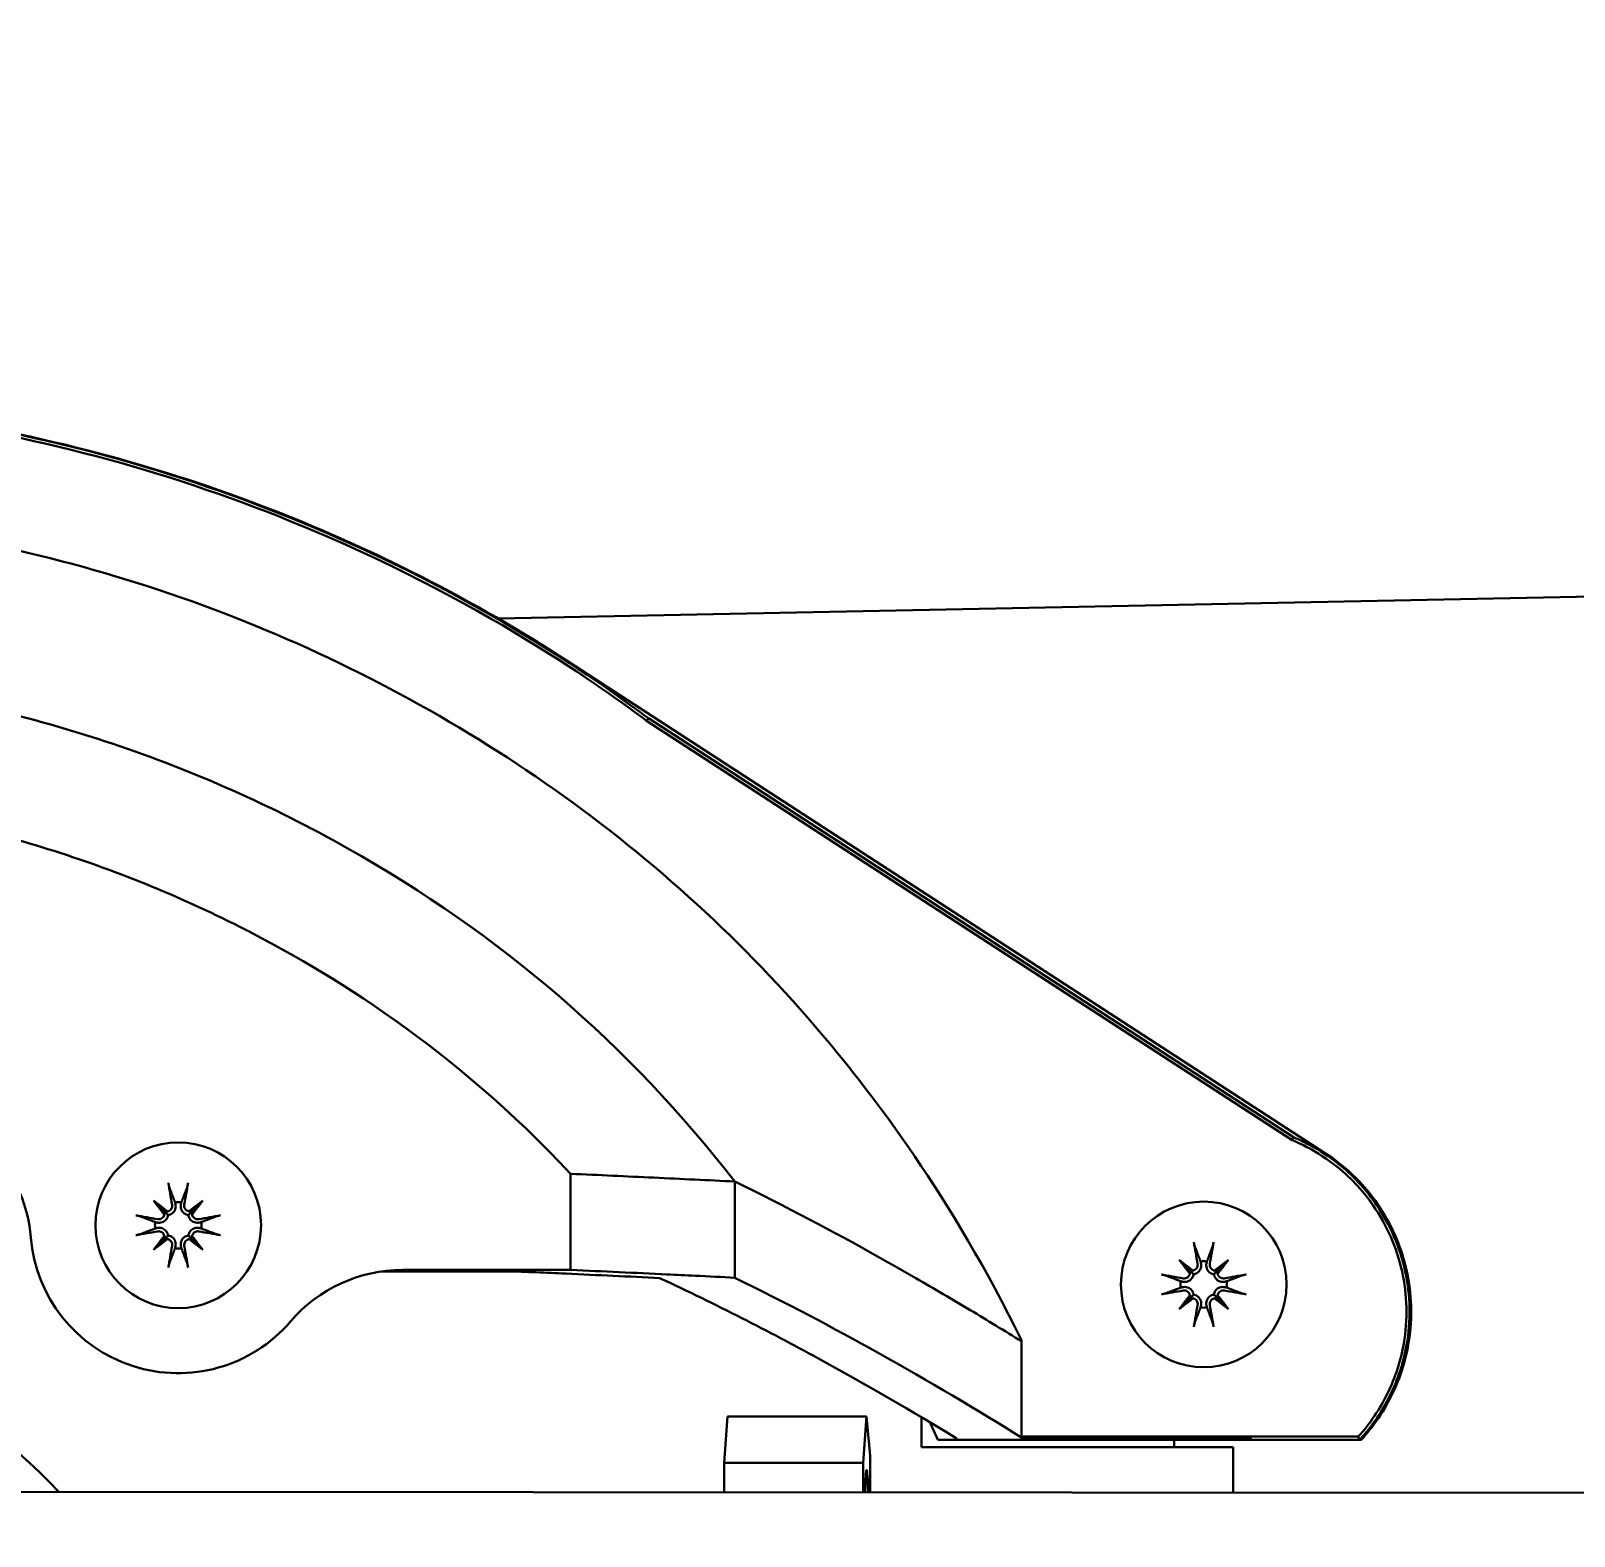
# Model space of a CAD drawing. Header units: millimetres. Extents: x 14 to 2348, y 26 to 1654.
# Drawn here: x 663.3 to 715.5, y 1421.4 to 1472.3 of the extents above; entities that cross this region are included whole.
import ezdxf

# ---------------------------------------------------------------- set-up
doc = ezdxf.new("R2010")
doc.units = ezdxf.units.MM
doc.header["$LTSCALE"] = 4
doc.layers.add('可見邊線(ISO)', color=7, linetype='Continuous', lineweight=30)
doc.layers.add('標註(ISO)', color=7, linetype='Continuous', lineweight=9)
doc.styles.add('temp', font='')
doc.styles.get('temp').set_extended_font_data('PMingLiU')
doc.dimstyles.new('工研院N500', dxfattribs={"dimscale": 4, "dimtxt": 3, "dimasz": 2.5, "dimexe": 1, "dimexo": 1, "dimgap": 0.762, "dimtad": 1, "dimdec": 3, "dimrnd": 1e-08, "dimdsep": 46, "dimtxsty": 'temp', "dimcen": 0.09, "dimdle": 10, "dimclrd": 1, "dimclre": 1, "dimclrt": 7, "dimazin": 2, "dimtfac": 0.666667, "dimtdec": 3, "dimtmove": 0, "dimatfit": 3, "dimfxl": 1, "dimtolj": 1, "dimlwd": 15, "dimlwe": 15, "dimarcsym": 0})

# ---------------------------------------------------------------- blocks, each defined once
blk = doc.blocks.new('*D36')
at = {"layer": 'Defpoints', "color": 0, "linetype": 'Continuous', "transparency": 16777216}
for p in [(1077.991, 1572.207), (404.789, 1405.816), (1077.991, 1382.007)]:
    blk.add_point(p, dxfattribs=at)
at = {"layer": '標註(ISO)', "color": 1, "linetype": 'Continuous', "lineweight": 15, "transparency": 16777216}
for p, q in [((404.789, 1409.816), (404.789, 1576.207)), ((1077.991, 1386.007), (1077.991, 1576.207)), ((414.789, 1572.207), (1067.991, 1572.207))]:
    blk.add_line(p, q, dxfattribs=at)
at = {"layer": '標註(ISO)', "color": 1, "linetype": 'Continuous', "transparency": 16777216}
for points in [[(414.789, 1573.874), (414.789, 1570.54), (404.789, 1572.207)], [(1067.991, 1573.874), (1067.991, 1570.54), (1077.991, 1572.207)]]:
    blk.add_solid(points, dxfattribs=at)
at = {"layer": '標註(ISO)', "color": 7, "linetype": 'Continuous', "lineweight": 18, "transparency": 16777216, "insert": (724, 1591.04), "char_height": 12, "attachment_point": 1, "style": 'temp'}
blk.add_mtext('\\A1;\\f新細明體|b0|i0;\\H12.0000;(680)', dxfattribs=at)

msp = doc.modelspace()

# ---------------------------------------------------------------- linework, layer by layer
at = {"layer": '可見邊線(ISO)'}
for p, q in [((679.12401, 1452.47353), (850.99168, 1455.91157)), ((707.11028, 1434.38586), (681.49746, 1451.01706)), ((684.15015, 1449.01006), (684.20987, 1449.09617)), ((705.97699, 1434.83712), (684.15015, 1449.01006)), ((684.20987, 1449.09617), (706.0259, 1434.93026)), ((706.0259, 1434.93026), (705.97699, 1434.83712)), ((681.58198, 1430.44692), (681.58198, 1433.69692)), ((687.13281, 1430.18506), (687.13281, 1433.43506)), ((667.47628, 1432.79138), (667.87397, 1432.39368)), ((669.14611, 1432.79138), (668.74841, 1432.39368)), ((667.47628, 1431.12155), (667.87397, 1431.51925)), ((669.14611, 1431.12155), (668.74841, 1431.51925)), ((702.15606, 1430.79138), (702.55376, 1430.39368)), ((703.82589, 1430.79138), (703.4282, 1430.39368)), ((675.18057, 1430.39455), (679.76165, 1430.39455)), ((675.90236, 1430.44692), (681.58198, 1430.44692)), ((702.15606, 1429.12155), (702.55376, 1429.51925)), ((703.82589, 1429.12155), (703.4282, 1429.51925)), ((696.82806, 1424.81123), (696.82806, 1428.0728)), ((686.77545, 1423.93047), (686.88988, 1425.49001)), ((691.58466, 1425.49001), (686.88988, 1425.49001)), ((691.58466, 1425.49001), (691.47023, 1423.93047)), ((691.7055, 1424.166), (691.58466, 1425.49001)), ((693.44382, 1424.45646), (693.44382, 1425.46883)), ((696.82806, 1424.81123), (708.21832, 1424.81123)), ((696.86197, 1424.75886), (696.86197, 1424.79009)), ((704.34012, 1424.75886), (696.86197, 1424.75886)), ((704.58782, 1424.75939), (696.91117, 1424.75939)), ((704.34012, 1424.75886), (704.34494, 1424.70649)), ((693.48648, 1424.45646), (693.44382, 1424.45646)), ((693.58637, 1424.45646), (693.48648, 1424.45646)), ((701.89098, 1424.45646), (693.58637, 1424.45646)), ((693.99619, 1424.70646), (708.31814, 1424.70646)), ((704.34494, 1424.70649), (694.64966, 1424.70649)), ((701.89098, 1424.45646), (703.99098, 1424.45646)), ((701.99098, 1424.45646), (701.99098, 1424.70646)), ((703.99098, 1422.92302), (703.99098, 1424.45646)), ((704.59411, 1424.70649), (708.26454, 1424.70649)), ((686.77766, 1422.93306), (686.77545, 1423.93047)), ((691.47023, 1423.93047), (686.77545, 1423.93047)), ((691.47023, 1423.93047), (691.47245, 1422.93032)), ((691.70825, 1422.93019), (691.7055, 1424.166)), ((950.97047, 1422.77905), (646.63452, 1422.95646))]:
    msp.add_line(p, q, dxfattribs=at)
for centre in [(668.31119, 1431.95646), (702.99098, 1429.95646)]:
    msp.add_circle(centre, 2.8, dxfattribs=at)
for centre, radius, start, end in [((658.34517, 1431.13281), 5, 4.724516, 75.5748), ((668.31119, 1431.95646), 0.7858, 82.104465, 97.895535), ((668.31119, 1431.95646), 0.7858, 172.104465, 187.895535), ((668.31119, 1431.95646), 0.7858, 352.104465, 7.895535), ((668.31119, 1431.95646), 5, 184.724516, 319.386391), ((668.31119, 1431.95646), 0.7858, 262.104465, 277.895535), ((702.99098, 1429.95646), 0.7858, 82.104465, 97.895535), ((646.62461, 1405.95646), 24.5, 43.904439, 316.02876), ((675.90236, 1425.44692), 5, 90, 139.386391), ((702.99098, 1429.95646), 0.7858, 172.104465, 187.895535), ((702.99098, 1429.95646), 0.7858, 352.104465, 7.895535), ((702.99098, 1429.95646), 0.7858, 262.104465, 277.895535), ((651.99098, 1405.95646), 46, 24.054705, 24.867903)]:
    msp.add_arc(centre, radius, start, end, dxfattribs=at)
for centre, major_axis, ratio, start_param, end_param in [((668.66531, 1432.02533), (0.95193, -4.89517), 0.08715574, 4.41332035, 4.56725609), ((667.95708, 1432.02533), (0.95193, 4.89517), 0.08715574, 4.85752187, 5.01145761), ((668.86898, 1432.41932), (-3.15813, 3.80586), 0.17364818, 1.33077346, 1.45285674), ((667.84834, 1431.39868), (3.80586, -3.15813), 0.17364818, 1.68873592, 1.81081919), ((668.77404, 1431.39868), (3.80586, 3.15813), 0.17364818, 1.33077346, 1.45285674), ((667.75341, 1432.41932), (-3.15813, -3.80586), 0.17364818, 1.68873592, 1.81081919), ((668.24233, 1431.60235), (-4.89517, 0.95193), 0.08715574, 4.85752187, 5.01145761), ((667.71739, 1432.40363), (-0.1297, -0.10762), 0.86822375, 1.8313258, 2.31493563), ((667.86403, 1432.55027), (-0.10762, -0.1297), 0.86822375, 0.82665702, 1.31026685), ((668.75835, 1432.55027), (-0.10762, 0.1297), 0.86822375, 1.8313258, 2.31493563), ((668.905, 1432.40363), (-0.1297, 0.10762), 0.86822375, 0.82665702, 1.31026685), ((668.38006, 1431.60235), (-4.89517, -0.95193), 0.08715574, 4.41332035, 4.56725609), ((668.24233, 1432.31058), (4.89517, 0.95193), 0.08715574, 4.41332035, 4.56725609), ((668.86898, 1431.49361), (3.15813, 3.80586), 0.17364818, 1.68873592, 1.81081919), ((667.71739, 1431.5093), (0.1297, -0.10762), 0.86822375, 0.82665702, 1.31026685), ((668.905, 1431.5093), (0.1297, 0.10762), 0.86822375, 1.8313258, 2.31493563), ((667.75341, 1431.49361), (3.15813, -3.80586), 0.17364818, 1.33077346, 1.45285674), ((668.38006, 1432.31058), (4.89517, -0.95193), 0.08715574, 4.85752187, 5.01145761), ((667.84834, 1432.51425), (-3.80586, -3.15813), 0.17364818, 1.33077346, 1.45285674), ((667.86403, 1431.36266), (0.10762, -0.1297), 0.86822375, 1.8313258, 2.31493563), ((668.66531, 1431.8876), (-0.95193, -4.89517), 0.08715574, 4.85752187, 5.01145761), ((667.95708, 1431.8876), (-0.95193, 4.89517), 0.08715574, 4.41332035, 4.56725609), ((668.75835, 1431.36266), (0.10762, 0.1297), 0.86822375, 0.82665702, 1.31026685), ((668.77404, 1432.51425), (-3.80586, 3.15813), 0.17364818, 1.68873592, 1.81081919), ((703.34509, 1430.02533), (0.95193, -4.89517), 0.08715574, 4.41332035, 4.56725609), ((702.63686, 1430.02533), (0.95193, 4.89517), 0.08715574, 4.85752187, 5.01145761), ((703.54876, 1430.41932), (-3.15813, 3.80586), 0.17364818, 1.33077346, 1.45285674), ((702.52813, 1429.39868), (3.80586, -3.15813), 0.17364818, 1.68873592, 1.81081919), ((703.45383, 1429.39868), (3.80586, 3.15813), 0.17364818, 1.33077346, 1.45285674), ((702.43319, 1430.41932), (-3.15813, -3.80586), 0.17364818, 1.68873592, 1.81081919), ((702.92211, 1429.60235), (-4.89517, 0.95193), 0.08715574, 4.85752187, 5.01145761), ((702.39717, 1430.40363), (-0.1297, -0.10762), 0.86822375, 1.8313258, 2.31493563), ((702.54382, 1430.55027), (-0.10762, -0.1297), 0.86822375, 0.82665702, 1.31026685), ((703.43814, 1430.55027), (-0.10762, 0.1297), 0.86822375, 1.8313258, 2.31493563), ((703.58478, 1430.40363), (-0.1297, 0.10762), 0.86822375, 0.82665702, 1.31026685), ((703.05984, 1429.60235), (-4.89517, -0.95193), 0.08715574, 4.41332035, 4.56725609), ((702.92211, 1430.31058), (4.89517, 0.95193), 0.08715574, 4.41332035, 4.56725609), ((703.54876, 1429.49361), (3.15813, 3.80586), 0.17364818, 1.68873592, 1.81081919), ((702.52813, 1430.51425), (-3.80586, -3.15813), 0.17364818, 1.33077346, 1.45285674), ((702.39717, 1429.5093), (0.1297, -0.10762), 0.86822375, 0.82665702, 1.31026685), ((702.54382, 1429.36266), (0.10762, -0.1297), 0.86822375, 1.8313258, 2.31493563), ((703.43814, 1429.36266), (0.10762, 0.1297), 0.86822375, 0.82665702, 1.31026685), ((703.45383, 1430.51425), (-3.80586, 3.15813), 0.17364818, 1.68873592, 1.81081919), ((703.58478, 1429.5093), (0.1297, 0.10762), 0.86822375, 1.8313258, 2.31493563), ((702.43319, 1429.49361), (3.15813, -3.80586), 0.17364818, 1.33077346, 1.45285674), ((703.05984, 1430.31058), (4.89517, -0.95193), 0.08715574, 4.85752187, 5.01145761), ((703.34509, 1429.8876), (-0.95193, -4.89517), 0.08715574, 4.85752187, 5.01145761), ((702.63686, 1429.8876), (-0.95193, 4.89517), 0.08715574, 4.41332035, 4.56725609), ((696.45807, 1412.81927), (-29.44922, 20.58731), 0.28421839, 4.89343388, 4.89620249), ((691.59107, 1422.60646), (0, 1.078), 0.04710645, 5.01743323, 7.54888246)]:
    msp.add_ellipse(centre, major_axis=major_axis, ratio=ratio, start_param=start_param, end_param=end_param, dxfattribs=at)
for points, knots in [([(658.74631, 1459.29816), (663.32369, 1458.69518), (667.82043, 1457.49855), (678.58514, 1453.13812), (682.84728, 1449.97652), (684.15015, 1449.01006)], [0.00000098, 0.00000098, 0.00000098, 0.00000098, 1.38507769, 1.38507769, 3.48420233, 3.48420233, 3.48420233, 3.48420233]), ([(684.20987, 1449.09617), (682.90697, 1450.06264), (678.63604, 1453.23076), (667.85037, 1457.59928), (663.34563, 1458.79791), (658.75999, 1459.40201)], [-3.49094383, -3.49094383, -3.49094383, -3.49094383, -1.38757984, -1.38757984, -0.000001, -0.000001, -0.000001, -0.000001]), ([(681.49746, 1451.01706), (679.89956, 1452.05461), (678.24875, 1453.00761), (676.5451, 1453.87617), (676.43152, 1453.93408), (676.31653, 1453.9922), (676.20366, 1454.04876), (674.6235, 1454.84065), (673.00942, 1455.55491), (671.36144, 1456.19159), (671.12602, 1456.28255), (670.89133, 1456.37139), (670.65309, 1456.45971), (668.86634, 1457.12209), (667.05386, 1457.68932), (665.21568, 1458.16147), (665.09313, 1458.19295), (664.97252, 1458.22349), (664.8477, 1458.25464), (662.85059, 1458.75292), (660.83908, 1459.13547), (658.81317, 1459.40223)], [0, 0, 0, 0, 0.234375, 0.234375, 0.234375, 0.25, 0.25, 0.25, 0.46875, 0.46875, 0.46875, 0.5, 0.5, 0.5, 0.734375, 0.734375, 0.734375, 0.75, 0.75, 0.75, 1, 1, 1, 1]), ([(658.31031, 1455.58917), (662.38077, 1455.05319), (666.38581, 1454.01003), (674.03183, 1451.01267), (677.68015, 1449.05535), (684.42289, 1444.2929), (687.45284, 1441.52058), (691.82904, 1436.34404), (694.44602, 1432.92573), (696.82806, 1428.0728)], [-9.0389146, -9.0389146, -9.0389146, -9.0389146, -6.57529737, -6.57529737, -4.11111172, -4.11111172, -1.62180812, -1.62180812, -0.000001, -0.000001, -0.000001, -0.000001]), ([(687.13281, 1433.43506), (683.53755, 1438.07364), (679.19051, 1441.79826), (671.4989, 1446.13361), (668.83273, 1447.31764), (663.32422, 1449.16584), (660.48197, 1449.82895), (657.60225, 1450.21183)], [-3.51765724, -3.51765724, -3.51765724, -3.51765724, -1.74142835, -1.74142835, -0.87152289, -0.87152289, 0, 0, 0, 0]), ([(681.58198, 1433.69692), (677.60301, 1437.95638), (673.43848, 1440.50496), (668.31086, 1443.0976), (666.13255, 1443.98135), (661.67211, 1445.37312), (659.38795, 1445.87969), (657.07198, 1446.18464)], [-2.41858002, -2.41858002, -2.41858002, -2.41858002, -1.39853019, -1.39853019, -0.70078893, -0.70078893, 0, 0, 0, 0]), ([(705.97699, 1434.83712), (706.17976, 1434.75224), (706.81404, 1434.48673), (708.03458, 1433.50894), (708.4275, 1433.04863), (709.18481, 1431.95883), (709.51746, 1431.20236), (709.87642, 1429.59973), (709.89566, 1428.76946), (709.65209, 1427.37557), (709.46881, 1426.81022), (708.95021, 1425.74571), (708.61644, 1425.25129), (708.21832, 1424.81123)], [0.000001, 0.000001, 0.000001, 0.000001, 0.065944141, 0.065944141, 0.117098532, 0.117098532, 0.199098066, 0.199098066, 0.281899492, 0.281899492, 0.341270624, 0.341270624, 0.400883349, 0.400883349, 0.400883349, 0.400883349]), ([(708.26454, 1424.70649), (708.67443, 1425.15301), (709.01867, 1425.65583), (709.55478, 1426.73981), (709.74509, 1427.31619), (709.99995, 1428.7344), (709.98448, 1429.57803), (709.62747, 1431.20841), (709.29312, 1431.97884), (708.52832, 1433.09141), (708.12865, 1433.56468), (706.8784, 1434.57334), (706.22559, 1434.84665), (706.0259, 1434.93026)], [-0.393430447, -0.393430447, -0.393430447, -0.393430447, -0.334797278, -0.334797278, -0.276414107, -0.276414107, -0.195382323, -0.195382323, -0.115148404, -0.115148404, -0.064941848, -0.064941848, -0.000001, -0.000001, -0.000001, -0.000001]), ([(709.30694, 1426.13059), (709.54895, 1426.60611), (709.86331, 1427.35866), (710.05396, 1429.13954), (709.9924, 1429.92336), (709.59013, 1431.43241), (709.25285, 1432.14612), (708.33582, 1433.41802), (707.76788, 1433.95958), (707.11164, 1434.38795)], [-1.0058824, -1.0058824, -1.0058824, -1.0058824, -0.70466729, -0.70466729, -0.4697466, -0.4697466, -0.23510531, -0.23510531, -0.00000212, -0.00000212, -0.00000212, -0.00000212]), ([(681.58198, 1433.69692), (682.53805, 1433.65376), (683.477, 1433.6101), (684.86353, 1433.54468), (685.323, 1433.52281), (686.23317, 1433.479), (686.68451, 1433.45702), (687.13281, 1433.43506)], [-1.14429118, -1.14429118, -1.14429118, -1.14429118, -0.5721625, -0.5721625, -0.28537406, -0.28537406, 0, 0, 0, 0]), ([(668.01491, 1433.22668), (668.01251, 1433.23292), (668.00953, 1433.24217), (668.00341, 1433.26349), (667.99915, 1433.28014), (667.99195, 1433.31113), (667.98774, 1433.33096), (667.98197, 1433.36064), (667.97932, 1433.37522), (667.97714, 1433.38831)], [0.0475683219, 0.0475683219, 0.0475683219, 0.0475683219, 0.0518037472, 0.0518037472, 0.0569688414, 0.0569688414, 0.0621348202, 0.0621348202, 0.0660399938, 0.0660399938, 0.0660399938, 0.0660399938]), ([(668.64525, 1433.38831), (668.64307, 1433.37522), (668.64042, 1433.36064), (668.63465, 1433.33096), (668.63043, 1433.31113), (668.62323, 1433.28014), (668.61897, 1433.26349), (668.61285, 1433.24217), (668.60987, 1433.23292), (668.60748, 1433.22668)], [0.0168342393, 0.0168342393, 0.0168342393, 0.0168342393, 0.0207394129, 0.0207394129, 0.0259053918, 0.0259053918, 0.0310704859, 0.0310704859, 0.0353059113, 0.0353059113, 0.0353059113, 0.0353059113]), ([(687.13281, 1433.43506), (688.84968, 1432.59361), (690.47086, 1431.73647), (692.4102, 1430.65486), (692.83437, 1430.41446), (693.87934, 1429.81338), (694.49295, 1429.45234), (695.68276, 1428.73805), (696.26124, 1428.38366), (696.82806, 1428.03003)], [-20.72428501, -20.72428501, -20.72428501, -20.72428501, -11.0420374, -11.0420374, -8.27749747, -8.27749747, -4.13697873, -4.13697873, -0.08092732, -0.08092732, -0.08092732, -0.08092732]), ([(668.10548, 1432.65119), (668.10974, 1432.62767), (668.10966, 1432.60167), (668.09903, 1432.5518), (668.08849, 1432.52792), (668.06143, 1432.48844), (668.04323, 1432.47014), (668.00102, 1432.44228), (667.97702, 1432.43273), (667.95087, 1432.42752), (667.94801, 1432.42702), (667.94511, 1432.42658)], [0, 0, 0, 0, 0.0072458737, 0.0072458737, 0.0144917474, 0.0144917474, 0.0216328704, 0.0216328704, 0.0287739933, 0.0287739933, 0.0296410879, 0.0296410879, 0.0296410879, 0.0296410879]), ([(668.21824, 1432.67312), (668.22099, 1432.6618), (668.22307, 1432.65044), (668.22808, 1432.61094), (668.22784, 1432.57977), (668.21748, 1432.51843), (668.20738, 1432.48828), (668.18236, 1432.439), (668.16659, 1432.41542), (668.12786, 1432.37331), (668.10489, 1432.35477), (668.05777, 1432.32658), (668.03057, 1432.3151), (667.99078, 1432.30489), (667.9786, 1432.3026), (667.96659, 1432.30106)], [0.1207276167, 0.1207276167, 0.1207276167, 0.1207276167, 0.1245879817, 0.1245879817, 0.1342557864, 0.1342557864, 0.1439235912, 0.1439235912, 0.152159121, 0.152159121, 0.1603946507, 0.1603946507, 0.1686301804, 0.1686301804, 0.1722209962, 0.1722209962, 0.1722209962, 0.1722209962]), ([(668.65579, 1432.30106), (668.64379, 1432.3026), (668.63161, 1432.30489), (668.59182, 1432.3151), (668.56462, 1432.32658), (668.5175, 1432.35477), (668.49452, 1432.37331), (668.45579, 1432.41542), (668.44002, 1432.439), (668.41501, 1432.48828), (668.4049, 1432.51843), (668.39454, 1432.57977), (668.3943, 1432.61094), (668.39789, 1432.63917), (668.39932, 1432.65044), (668.4014, 1432.6618), (668.40415, 1432.67312)], [-0.0476330145, -0.0476330145, -0.0476330145, -0.0476330145, -0.0440421987, -0.0440421987, -0.035806669, -0.035806669, -0.0275711393, -0.0275711393, -0.0193356095, -0.0193356095, -0.0096678048, -0.0096678048, 0, 0, 0, 0.003860365, 0.003860365, 0.003860365, 0.003860365]), ([(668.67727, 1432.42658), (668.66204, 1432.4289), (668.64671, 1432.43315), (668.60883, 1432.44896), (668.58751, 1432.46354), (668.55366, 1432.49716), (668.53892, 1432.51849), (668.51917, 1432.56515), (668.51416, 1432.59049), (668.51367, 1432.62628), (668.51465, 1432.63877), (668.51691, 1432.65119)], [0.0172141153, 0.0172141153, 0.0172141153, 0.0172141153, 0.0216673994, 0.0216673994, 0.0288082122, 0.0288082122, 0.0359902002, 0.0359902002, 0.0431721882, 0.0431721882, 0.046823968, 0.046823968, 0.046823968, 0.046823968]), ([(666.87935, 1432.29052), (666.89244, 1432.28834), (666.90702, 1432.28569), (666.9367, 1432.27992), (666.95652, 1432.2757), (666.98752, 1432.2685), (667.00417, 1432.26424), (667.02549, 1432.25812), (667.03474, 1432.25515), (667.04098, 1432.25275)], [0.0168342393, 0.0168342393, 0.0168342393, 0.0168342393, 0.0207394129, 0.0207394129, 0.0259053918, 0.0259053918, 0.0310704859, 0.0310704859, 0.0353059113, 0.0353059113, 0.0353059113, 0.0353059113]), ([(667.96659, 1432.30106), (667.96506, 1432.28906), (667.96277, 1432.27688), (667.95256, 1432.23709), (667.94108, 1432.20989), (667.91289, 1432.16277), (667.89435, 1432.13979), (667.85224, 1432.10106), (667.82866, 1432.08529), (667.77938, 1432.06028), (667.74922, 1432.05017), (667.68789, 1432.03981), (667.65671, 1432.03957), (667.62849, 1432.04316), (667.61721, 1432.04459), (667.60586, 1432.04667), (667.59454, 1432.04942)], [-0.0476330145, -0.0476330145, -0.0476330145, -0.0476330145, -0.0440421987, -0.0440421987, -0.035806669, -0.035806669, -0.0275711393, -0.0275711393, -0.0193356095, -0.0193356095, -0.0096678048, -0.0096678048, 0, 0, 0, 0.003860365, 0.003860365, 0.003860365, 0.003860365]), ([(667.84108, 1432.32254), (667.83876, 1432.30731), (667.83451, 1432.29199), (667.8187, 1432.25411), (667.80412, 1432.23278), (667.77049, 1432.19894), (667.74917, 1432.18419), (667.70251, 1432.16444), (667.67717, 1432.15943), (667.64137, 1432.15894), (667.62889, 1432.15992), (667.61647, 1432.16218)], [0.0172141153, 0.0172141153, 0.0172141153, 0.0172141153, 0.0216673994, 0.0216673994, 0.0288082122, 0.0288082122, 0.0359902002, 0.0359902002, 0.0431721882, 0.0431721882, 0.046823968, 0.046823968, 0.046823968, 0.046823968]), ([(667.87397, 1432.39368), (667.88035, 1432.38731), (667.88616, 1432.38149), (667.92003, 1432.34762), (667.94324, 1432.32441), (667.96608, 1432.30158), (667.96634, 1432.30132), (667.96659, 1432.30106)], [-2.828207794, -2.828207794, -2.828207794, -2.828207794, -2.812267488, -2.812267488, -2.724384129, -2.724384129, -2.723378434, -2.723378434, -2.723378434, -2.723378434]), ([(668.74841, 1432.39368), (668.74204, 1432.38731), (668.73622, 1432.38149), (668.70235, 1432.34762), (668.67914, 1432.32441), (668.65631, 1432.30158), (668.65605, 1432.30132), (668.65579, 1432.30106)], [-2.828207794, -2.828207794, -2.828207794, -2.828207794, -2.812267488, -2.812267488, -2.724384129, -2.724384129, -2.723378434, -2.723378434, -2.723378434, -2.723378434]), ([(669.02785, 1432.04942), (669.01653, 1432.04667), (669.00517, 1432.04459), (668.96567, 1432.03957), (668.9345, 1432.03981), (668.87316, 1432.05017), (668.84301, 1432.06028), (668.79373, 1432.08529), (668.77015, 1432.10106), (668.72804, 1432.13979), (668.7095, 1432.16277), (668.68131, 1432.20989), (668.66983, 1432.23709), (668.65962, 1432.27688), (668.65732, 1432.28906), (668.65579, 1432.30106)], [0.1207276167, 0.1207276167, 0.1207276167, 0.1207276167, 0.1245879817, 0.1245879817, 0.1342557864, 0.1342557864, 0.1439235912, 0.1439235912, 0.152159121, 0.152159121, 0.1603946507, 0.1603946507, 0.1686301804, 0.1686301804, 0.1722209962, 0.1722209962, 0.1722209962, 0.1722209962]), ([(669.00592, 1432.16218), (668.9824, 1432.15791), (668.9564, 1432.158), (668.90653, 1432.16863), (668.88265, 1432.17917), (668.84317, 1432.20622), (668.82487, 1432.22443), (668.79701, 1432.26664), (668.78746, 1432.29064), (668.78225, 1432.31678), (668.78175, 1432.31965), (668.7813, 1432.32254)], [0, 0, 0, 0, 0.0072458737, 0.0072458737, 0.0144917474, 0.0144917474, 0.0216328704, 0.0216328704, 0.0287739933, 0.0287739933, 0.0296410879, 0.0296410879, 0.0296410879, 0.0296410879]), ([(669.58141, 1432.25275), (669.58765, 1432.25515), (669.59689, 1432.25812), (669.61822, 1432.26424), (669.63487, 1432.2685), (669.66586, 1432.2757), (669.68569, 1432.27992), (669.71537, 1432.28569), (669.72995, 1432.28834), (669.74304, 1432.29052)], [0.0475683219, 0.0475683219, 0.0475683219, 0.0475683219, 0.0518037472, 0.0518037472, 0.0569688414, 0.0569688414, 0.0621348202, 0.0621348202, 0.0660399938, 0.0660399938, 0.0660399938, 0.0660399938]), ([(667.04098, 1431.66018), (667.03474, 1431.65778), (667.02549, 1431.6548), (667.00417, 1431.64869), (666.98752, 1431.64443), (666.95652, 1431.63722), (666.9367, 1431.63301), (666.90702, 1431.62724), (666.89244, 1431.62459), (666.87935, 1431.62241)], [0.0475683219, 0.0475683219, 0.0475683219, 0.0475683219, 0.0518037472, 0.0518037472, 0.0569688414, 0.0569688414, 0.0621348202, 0.0621348202, 0.0660399938, 0.0660399938, 0.0660399938, 0.0660399938]), ([(667.59454, 1431.86351), (667.60586, 1431.86626), (667.61721, 1431.86834), (667.65671, 1431.87335), (667.68789, 1431.87311), (667.74922, 1431.86275), (667.77938, 1431.85265), (667.82866, 1431.82763), (667.85224, 1431.81187), (667.89435, 1431.77313), (667.91289, 1431.75016), (667.94108, 1431.70304), (667.95256, 1431.67584), (667.96277, 1431.63605), (667.96506, 1431.62387), (667.96659, 1431.61187)], [0.1207276167, 0.1207276167, 0.1207276167, 0.1207276167, 0.1245879817, 0.1245879817, 0.1342557864, 0.1342557864, 0.1439235912, 0.1439235912, 0.152159121, 0.152159121, 0.1603946507, 0.1603946507, 0.1686301804, 0.1686301804, 0.1722209962, 0.1722209962, 0.1722209962, 0.1722209962]), ([(667.61647, 1431.75075), (667.63998, 1431.75501), (667.66598, 1431.75493), (667.71586, 1431.7443), (667.73974, 1431.73376), (667.77921, 1431.7067), (667.79752, 1431.6885), (667.82538, 1431.64629), (667.83493, 1431.62229), (667.84013, 1431.59614), (667.84064, 1431.59328), (667.84108, 1431.59038)], [0, 0, 0, 0, 0.0072458737, 0.0072458737, 0.0144917474, 0.0144917474, 0.0216328704, 0.0216328704, 0.0287739933, 0.0287739933, 0.0296410879, 0.0296410879, 0.0296410879, 0.0296410879]), ([(667.87397, 1431.51925), (667.88035, 1431.52562), (667.88616, 1431.53144), (667.92003, 1431.56531), (667.94324, 1431.58851), (667.96608, 1431.61135), (667.96634, 1431.61161), (667.96659, 1431.61187)], [-2.828207794, -2.828207794, -2.828207794, -2.828207794, -2.812267488, -2.812267488, -2.724384129, -2.724384129, -2.723378434, -2.723378434, -2.723378434, -2.723378434]), ([(667.96659, 1431.61187), (667.9786, 1431.61033), (667.99078, 1431.60804), (668.03057, 1431.59783), (668.05777, 1431.58635), (668.10489, 1431.55816), (668.12786, 1431.53962), (668.16659, 1431.49751), (668.18236, 1431.47393), (668.20738, 1431.42465), (668.21748, 1431.39449), (668.22784, 1431.33316), (668.22808, 1431.30198), (668.2245, 1431.27376), (668.22307, 1431.26249), (668.22099, 1431.25113), (668.21824, 1431.23981)], [-0.0476330145, -0.0476330145, -0.0476330145, -0.0476330145, -0.0440421987, -0.0440421987, -0.035806669, -0.035806669, -0.0275711393, -0.0275711393, -0.0193356095, -0.0193356095, -0.0096678048, -0.0096678048, 0, 0, 0, 0.003860365, 0.003860365, 0.003860365, 0.003860365]), ([(668.40415, 1431.23981), (668.4014, 1431.25113), (668.39932, 1431.26249), (668.3943, 1431.30198), (668.39454, 1431.33316), (668.4049, 1431.39449), (668.41501, 1431.42465), (668.44002, 1431.47393), (668.45579, 1431.49751), (668.49452, 1431.53962), (668.5175, 1431.55816), (668.56462, 1431.58635), (668.59182, 1431.59783), (668.63161, 1431.60804), (668.64379, 1431.61033), (668.65579, 1431.61187)], [0.1207276167, 0.1207276167, 0.1207276167, 0.1207276167, 0.1245879817, 0.1245879817, 0.1342557864, 0.1342557864, 0.1439235912, 0.1439235912, 0.152159121, 0.152159121, 0.1603946507, 0.1603946507, 0.1686301804, 0.1686301804, 0.1722209962, 0.1722209962, 0.1722209962, 0.1722209962]), ([(668.65579, 1431.61187), (668.65732, 1431.62387), (668.65962, 1431.63605), (668.66983, 1431.67584), (668.68131, 1431.70304), (668.7095, 1431.75016), (668.72804, 1431.77313), (668.77015, 1431.81187), (668.79373, 1431.82763), (668.84301, 1431.85265), (668.87316, 1431.86275), (668.9345, 1431.87311), (668.96567, 1431.87335), (668.9939, 1431.86977), (669.00517, 1431.86834), (669.01653, 1431.86626), (669.02785, 1431.86351)], [-0.0476330145, -0.0476330145, -0.0476330145, -0.0476330145, -0.0440421987, -0.0440421987, -0.035806669, -0.035806669, -0.0275711393, -0.0275711393, -0.0193356095, -0.0193356095, -0.0096678048, -0.0096678048, 0, 0, 0, 0.003860365, 0.003860365, 0.003860365, 0.003860365]), ([(668.74841, 1431.51925), (668.74204, 1431.52562), (668.73622, 1431.53144), (668.70235, 1431.56531), (668.67914, 1431.58851), (668.65631, 1431.61135), (668.65605, 1431.61161), (668.65579, 1431.61187)], [-2.828207794, -2.828207794, -2.828207794, -2.828207794, -2.812267488, -2.812267488, -2.724384129, -2.724384129, -2.723378434, -2.723378434, -2.723378434, -2.723378434]), ([(668.7813, 1431.59038), (668.78363, 1431.60562), (668.78788, 1431.62094), (668.80368, 1431.65882), (668.81827, 1431.68015), (668.85189, 1431.71399), (668.87322, 1431.72874), (668.91988, 1431.74849), (668.94522, 1431.7535), (668.98101, 1431.75399), (668.99349, 1431.753), (669.00592, 1431.75075)], [0.0172141153, 0.0172141153, 0.0172141153, 0.0172141153, 0.0216673994, 0.0216673994, 0.0288082122, 0.0288082122, 0.0359902002, 0.0359902002, 0.0431721882, 0.0431721882, 0.046823968, 0.046823968, 0.046823968, 0.046823968]), ([(669.74304, 1431.62241), (669.72995, 1431.62459), (669.71537, 1431.62724), (669.68569, 1431.63301), (669.66586, 1431.63722), (669.63487, 1431.64443), (669.61822, 1431.64869), (669.59689, 1431.6548), (669.58765, 1431.65778), (669.58141, 1431.66018)], [0.0168342393, 0.0168342393, 0.0168342393, 0.0168342393, 0.0207394129, 0.0207394129, 0.0259053918, 0.0259053918, 0.0310704859, 0.0310704859, 0.0353059113, 0.0353059113, 0.0353059113, 0.0353059113]), ([(667.94511, 1431.48635), (667.96035, 1431.48403), (667.97567, 1431.47978), (668.01355, 1431.46397), (668.03487, 1431.44939), (668.06872, 1431.41576), (668.08347, 1431.39444), (668.10322, 1431.34778), (668.10822, 1431.32244), (668.10871, 1431.28664), (668.10773, 1431.27416), (668.10548, 1431.26174)], [0.0172141153, 0.0172141153, 0.0172141153, 0.0172141153, 0.0216673994, 0.0216673994, 0.0288082122, 0.0288082122, 0.0359902002, 0.0359902002, 0.0431721882, 0.0431721882, 0.046823968, 0.046823968, 0.046823968, 0.046823968]), ([(668.51691, 1431.26174), (668.51264, 1431.28525), (668.51273, 1431.31125), (668.52336, 1431.36113), (668.5339, 1431.38501), (668.56095, 1431.42448), (668.57916, 1431.44279), (668.62137, 1431.47065), (668.64537, 1431.4802), (668.67151, 1431.48541), (668.67438, 1431.48591), (668.67727, 1431.48635)], [0, 0, 0, 0, 0.0072458737, 0.0072458737, 0.0144917474, 0.0144917474, 0.0216328704, 0.0216328704, 0.0287739933, 0.0287739933, 0.0296410879, 0.0296410879, 0.0296410879, 0.0296410879]), ([(702.69469, 1431.22668), (702.6923, 1431.23292), (702.68932, 1431.24217), (702.6832, 1431.26349), (702.67894, 1431.28014), (702.67174, 1431.31113), (702.66752, 1431.33096), (702.66175, 1431.36064), (702.6591, 1431.37522), (702.65692, 1431.38831)], [0.0475683219, 0.0475683219, 0.0475683219, 0.0475683219, 0.0518037472, 0.0518037472, 0.0569688414, 0.0569688414, 0.0621348202, 0.0621348202, 0.0660399938, 0.0660399938, 0.0660399938, 0.0660399938]), ([(703.32503, 1431.38831), (703.32285, 1431.37522), (703.3202, 1431.36064), (703.31443, 1431.33096), (703.31022, 1431.31113), (703.30302, 1431.28014), (703.29876, 1431.26349), (703.29264, 1431.24217), (703.28966, 1431.23292), (703.28726, 1431.22668)], [0.0168342393, 0.0168342393, 0.0168342393, 0.0168342393, 0.0207394129, 0.0207394129, 0.0259053918, 0.0259053918, 0.0310704859, 0.0310704859, 0.0353059113, 0.0353059113, 0.0353059113, 0.0353059113]), ([(667.97714, 1430.52462), (667.97932, 1430.53771), (667.98197, 1430.55229), (667.98774, 1430.58197), (667.99195, 1430.6018), (667.99915, 1430.63279), (668.00341, 1430.64944), (668.00953, 1430.67076), (668.01251, 1430.68001), (668.01491, 1430.68625)], [0.0168342393, 0.0168342393, 0.0168342393, 0.0168342393, 0.0207394129, 0.0207394129, 0.0259053918, 0.0259053918, 0.0310704859, 0.0310704859, 0.0353059113, 0.0353059113, 0.0353059113, 0.0353059113]), ([(668.60748, 1430.68625), (668.60987, 1430.68001), (668.61285, 1430.67076), (668.61897, 1430.64944), (668.62323, 1430.63279), (668.63043, 1430.6018), (668.63465, 1430.58197), (668.64042, 1430.55229), (668.64307, 1430.53771), (668.64525, 1430.52462)], [0.0475683219, 0.0475683219, 0.0475683219, 0.0475683219, 0.0518037472, 0.0518037472, 0.0569688414, 0.0569688414, 0.0621348202, 0.0621348202, 0.0660399938, 0.0660399938, 0.0660399938, 0.0660399938]), ([(702.78526, 1430.65119), (702.78953, 1430.62767), (702.78944, 1430.60167), (702.77881, 1430.5518), (702.76827, 1430.52792), (702.74122, 1430.48844), (702.72301, 1430.47014), (702.6808, 1430.44228), (702.6568, 1430.43273), (702.63066, 1430.42752), (702.62779, 1430.42702), (702.6249, 1430.42658)], [0, 0, 0, 0, 0.0072458737, 0.0072458737, 0.0144917474, 0.0144917474, 0.0216328704, 0.0216328704, 0.0287739933, 0.0287739933, 0.0296410879, 0.0296410879, 0.0296410879, 0.0296410879]), ([(702.89802, 1430.67312), (702.90077, 1430.6618), (702.90285, 1430.65044), (702.90787, 1430.61094), (702.90763, 1430.57977), (702.89727, 1430.51843), (702.88716, 1430.48828), (702.86215, 1430.439), (702.84638, 1430.41542), (702.80765, 1430.37331), (702.78467, 1430.35477), (702.73755, 1430.32658), (702.71035, 1430.3151), (702.67056, 1430.30489), (702.65838, 1430.3026), (702.64638, 1430.30106)], [0.1207276167, 0.1207276167, 0.1207276167, 0.1207276167, 0.1245879817, 0.1245879817, 0.1342557864, 0.1342557864, 0.1439235912, 0.1439235912, 0.152159121, 0.152159121, 0.1603946507, 0.1603946507, 0.1686301804, 0.1686301804, 0.1722209962, 0.1722209962, 0.1722209962, 0.1722209962]), ([(703.33558, 1430.30106), (703.32357, 1430.3026), (703.31139, 1430.30489), (703.2716, 1430.3151), (703.2444, 1430.32658), (703.19728, 1430.35477), (703.17431, 1430.37331), (703.13558, 1430.41542), (703.11981, 1430.439), (703.09479, 1430.48828), (703.08469, 1430.51843), (703.07433, 1430.57977), (703.07409, 1430.61094), (703.07767, 1430.63917), (703.0791, 1430.65044), (703.08118, 1430.6618), (703.08393, 1430.67312)], [-0.0476330145, -0.0476330145, -0.0476330145, -0.0476330145, -0.0440421987, -0.0440421987, -0.035806669, -0.035806669, -0.0275711393, -0.0275711393, -0.0193356095, -0.0193356095, -0.0096678048, -0.0096678048, 0, 0, 0, 0.003860365, 0.003860365, 0.003860365, 0.003860365]), ([(703.35706, 1430.42658), (703.34182, 1430.4289), (703.3265, 1430.43315), (703.28862, 1430.44896), (703.26729, 1430.46354), (703.23345, 1430.49716), (703.2187, 1430.51849), (703.19895, 1430.56515), (703.19394, 1430.59049), (703.19345, 1430.62628), (703.19444, 1430.63877), (703.19669, 1430.65119)], [0.0172141153, 0.0172141153, 0.0172141153, 0.0172141153, 0.0216673994, 0.0216673994, 0.0288082122, 0.0288082122, 0.0359902002, 0.0359902002, 0.0431721882, 0.0431721882, 0.046823968, 0.046823968, 0.046823968, 0.046823968]), ([(679.76165, 1430.39455), (679.97804, 1430.38509), (680.19345, 1430.37562), (680.40781, 1430.36613), (680.74942, 1430.35101), (681.08838, 1430.33586), (681.42516, 1430.32066), (681.96323, 1430.29639), (682.49542, 1430.27203), (683.02252, 1430.24759), (683.54969, 1430.22315), (684.07177, 1430.19864), (684.58956, 1430.17406)], [0, 0, 0, 0, 0.1301055, 0.1301055, 0.1301055, 0.33744214, 0.33744214, 0.33744214, 0.66870085, 0.66870085, 0.66870085, 1, 1, 1, 1]), ([(681.58198, 1430.44692), (682.13606, 1430.4219), (682.68403, 1430.3968), (683.22663, 1430.37161), (683.76922, 1430.34642), (684.30647, 1430.32116), (684.83909, 1430.29583), (685.16086, 1430.28052), (685.48089, 1430.2652), (685.79945, 1430.24985), (686.24676, 1430.22829), (686.6912, 1430.20669), (687.13281, 1430.18506)], [0, 0, 0, 0, 0.28965085, 0.28965085, 0.28965085, 0.57929945, 0.57929945, 0.57929945, 0.75428629, 0.75428629, 0.75428629, 1, 1, 1, 1]), ([(684.58956, 1430.17406), (686.50543, 1429.27892), (688.29949, 1428.35875), (691.58091, 1426.57061), (693.14784, 1425.65902), (694.62277, 1424.75886)], [0, 0, 0, 0, 10.27479828, 10.27479828, 20.59976647, 20.59976647, 20.59976647, 20.59976647]), ([(696.86197, 1424.75886), (695.32906, 1425.71594), (693.6963, 1426.68756), (690.47086, 1428.48648), (688.84968, 1429.34361), (687.13281, 1430.18506)], [0, 0, 0, 0, 10.97819473, 10.97819473, 20.62481659, 20.62481659, 20.62481659, 20.62481659]), ([(701.55913, 1430.29052), (701.57222, 1430.28834), (701.5868, 1430.28569), (701.61648, 1430.27992), (701.63631, 1430.2757), (701.6673, 1430.2685), (701.68395, 1430.26424), (701.70528, 1430.25812), (701.71452, 1430.25515), (701.72076, 1430.25275)], [0.0168342393, 0.0168342393, 0.0168342393, 0.0168342393, 0.0207394129, 0.0207394129, 0.0259053918, 0.0259053918, 0.0310704859, 0.0310704859, 0.0353059113, 0.0353059113, 0.0353059113, 0.0353059113]), ([(702.64638, 1430.30106), (702.64485, 1430.28906), (702.64255, 1430.27688), (702.63234, 1430.23709), (702.62086, 1430.20989), (702.59267, 1430.16277), (702.57413, 1430.13979), (702.53202, 1430.10106), (702.50844, 1430.08529), (702.45916, 1430.06028), (702.42901, 1430.05017), (702.36767, 1430.03981), (702.3365, 1430.03957), (702.30827, 1430.04316), (702.297, 1430.04459), (702.28564, 1430.04667), (702.27432, 1430.04942)], [-0.0476330145, -0.0476330145, -0.0476330145, -0.0476330145, -0.0440421987, -0.0440421987, -0.035806669, -0.035806669, -0.0275711393, -0.0275711393, -0.0193356095, -0.0193356095, -0.0096678048, -0.0096678048, 0, 0, 0, 0.003860365, 0.003860365, 0.003860365, 0.003860365]), ([(702.52087, 1430.32254), (702.51854, 1430.30731), (702.51429, 1430.29199), (702.49849, 1430.25411), (702.4839, 1430.23278), (702.45028, 1430.19894), (702.42895, 1430.18419), (702.38229, 1430.16444), (702.35695, 1430.15943), (702.32116, 1430.15894), (702.30868, 1430.15992), (702.29625, 1430.16218)], [0.0172141153, 0.0172141153, 0.0172141153, 0.0172141153, 0.0216673994, 0.0216673994, 0.0288082122, 0.0288082122, 0.0359902002, 0.0359902002, 0.0431721882, 0.0431721882, 0.046823968, 0.046823968, 0.046823968, 0.046823968]), ([(702.55376, 1430.39368), (702.56013, 1430.38731), (702.56595, 1430.38149), (702.59982, 1430.34762), (702.62303, 1430.32441), (702.64586, 1430.30158), (702.64612, 1430.30132), (702.64638, 1430.30106)], [-2.828207794, -2.828207794, -2.828207794, -2.828207794, -2.812267488, -2.812267488, -2.724384129, -2.724384129, -2.723378434, -2.723378434, -2.723378434, -2.723378434]), ([(703.4282, 1430.39368), (703.42182, 1430.38731), (703.416, 1430.38149), (703.38214, 1430.34762), (703.35893, 1430.32441), (703.33609, 1430.30158), (703.33583, 1430.30132), (703.33558, 1430.30106)], [-2.828207794, -2.828207794, -2.828207794, -2.828207794, -2.812267488, -2.812267488, -2.724384129, -2.724384129, -2.723378434, -2.723378434, -2.723378434, -2.723378434]), ([(703.70763, 1430.04942), (703.69631, 1430.04667), (703.68496, 1430.04459), (703.64546, 1430.03957), (703.61428, 1430.03981), (703.55295, 1430.05017), (703.52279, 1430.06028), (703.47351, 1430.08529), (703.44993, 1430.10106), (703.40782, 1430.13979), (703.38928, 1430.16277), (703.36109, 1430.20989), (703.34961, 1430.23709), (703.3394, 1430.27688), (703.33711, 1430.28906), (703.33558, 1430.30106)], [0.1207276167, 0.1207276167, 0.1207276167, 0.1207276167, 0.1245879817, 0.1245879817, 0.1342557864, 0.1342557864, 0.1439235912, 0.1439235912, 0.152159121, 0.152159121, 0.1603946507, 0.1603946507, 0.1686301804, 0.1686301804, 0.1722209962, 0.1722209962, 0.1722209962, 0.1722209962]), ([(703.6857, 1430.16218), (703.66219, 1430.15791), (703.63619, 1430.158), (703.58631, 1430.16863), (703.56243, 1430.17917), (703.52296, 1430.20622), (703.50465, 1430.22443), (703.47679, 1430.26664), (703.46724, 1430.29064), (703.46204, 1430.31678), (703.46153, 1430.31965), (703.46109, 1430.32254)], [0, 0, 0, 0, 0.0072458737, 0.0072458737, 0.0144917474, 0.0144917474, 0.0216328704, 0.0216328704, 0.0287739933, 0.0287739933, 0.0296410879, 0.0296410879, 0.0296410879, 0.0296410879]), ([(704.26119, 1430.25275), (704.26743, 1430.25515), (704.27668, 1430.25812), (704.298, 1430.26424), (704.31465, 1430.2685), (704.34565, 1430.2757), (704.36547, 1430.27992), (704.39515, 1430.28569), (704.40973, 1430.28834), (704.42282, 1430.29052)], [0.0475683219, 0.0475683219, 0.0475683219, 0.0475683219, 0.0518037472, 0.0518037472, 0.0569688414, 0.0569688414, 0.0621348202, 0.0621348202, 0.0660399938, 0.0660399938, 0.0660399938, 0.0660399938]), ([(701.72076, 1429.66018), (701.71452, 1429.65778), (701.70528, 1429.6548), (701.68395, 1429.64869), (701.6673, 1429.64443), (701.63631, 1429.63722), (701.61648, 1429.63301), (701.5868, 1429.62724), (701.57222, 1429.62459), (701.55913, 1429.62241)], [0.0475683219, 0.0475683219, 0.0475683219, 0.0475683219, 0.0518037472, 0.0518037472, 0.0569688414, 0.0569688414, 0.0621348202, 0.0621348202, 0.0660399938, 0.0660399938, 0.0660399938, 0.0660399938]), ([(702.27432, 1429.86351), (702.28564, 1429.86626), (702.297, 1429.86834), (702.3365, 1429.87335), (702.36767, 1429.87311), (702.42901, 1429.86275), (702.45916, 1429.85265), (702.50844, 1429.82763), (702.53202, 1429.81187), (702.57413, 1429.77313), (702.59267, 1429.75016), (702.62086, 1429.70304), (702.63234, 1429.67584), (702.64255, 1429.63605), (702.64485, 1429.62387), (702.64638, 1429.61187)], [0.1207276167, 0.1207276167, 0.1207276167, 0.1207276167, 0.1245879817, 0.1245879817, 0.1342557864, 0.1342557864, 0.1439235912, 0.1439235912, 0.152159121, 0.152159121, 0.1603946507, 0.1603946507, 0.1686301804, 0.1686301804, 0.1722209962, 0.1722209962, 0.1722209962, 0.1722209962]), ([(702.29625, 1429.75075), (702.31977, 1429.75501), (702.34577, 1429.75493), (702.39564, 1429.7443), (702.41952, 1429.73376), (702.459, 1429.7067), (702.4773, 1429.6885), (702.50516, 1429.64629), (702.51471, 1429.62229), (702.51992, 1429.59614), (702.52042, 1429.59328), (702.52087, 1429.59038)], [0, 0, 0, 0, 0.0072458737, 0.0072458737, 0.0144917474, 0.0144917474, 0.0216328704, 0.0216328704, 0.0287739933, 0.0287739933, 0.0296410879, 0.0296410879, 0.0296410879, 0.0296410879]), ([(702.55376, 1429.51925), (702.56013, 1429.52562), (702.56595, 1429.53144), (702.59982, 1429.56531), (702.62303, 1429.58851), (702.64586, 1429.61135), (702.64612, 1429.61161), (702.64638, 1429.61187)], [-2.828207794, -2.828207794, -2.828207794, -2.828207794, -2.812267488, -2.812267488, -2.724384129, -2.724384129, -2.723378434, -2.723378434, -2.723378434, -2.723378434]), ([(702.6249, 1429.48635), (702.64013, 1429.48403), (702.65546, 1429.47978), (702.69334, 1429.46397), (702.71466, 1429.44939), (702.7485, 1429.41576), (702.76325, 1429.39444), (702.783, 1429.34778), (702.78801, 1429.32244), (702.7885, 1429.28664), (702.78752, 1429.27416), (702.78526, 1429.26174)], [0.0172141153, 0.0172141153, 0.0172141153, 0.0172141153, 0.0216673994, 0.0216673994, 0.0288082122, 0.0288082122, 0.0359902002, 0.0359902002, 0.0431721882, 0.0431721882, 0.046823968, 0.046823968, 0.046823968, 0.046823968]), ([(702.64638, 1429.61187), (702.65838, 1429.61033), (702.67056, 1429.60804), (702.71035, 1429.59783), (702.73755, 1429.58635), (702.78467, 1429.55816), (702.80765, 1429.53962), (702.84638, 1429.49751), (702.86215, 1429.47393), (702.88716, 1429.42465), (702.89727, 1429.39449), (702.90763, 1429.33316), (702.90787, 1429.30198), (702.90428, 1429.27376), (702.90285, 1429.26249), (702.90077, 1429.25113), (702.89802, 1429.23981)], [-0.0476330145, -0.0476330145, -0.0476330145, -0.0476330145, -0.0440421987, -0.0440421987, -0.035806669, -0.035806669, -0.0275711393, -0.0275711393, -0.0193356095, -0.0193356095, -0.0096678048, -0.0096678048, 0, 0, 0, 0.003860365, 0.003860365, 0.003860365, 0.003860365]), ([(703.08393, 1429.23981), (703.08118, 1429.25113), (703.0791, 1429.26249), (703.07409, 1429.30198), (703.07433, 1429.33316), (703.08469, 1429.39449), (703.09479, 1429.42465), (703.11981, 1429.47393), (703.13558, 1429.49751), (703.17431, 1429.53962), (703.19728, 1429.55816), (703.2444, 1429.58635), (703.2716, 1429.59783), (703.31139, 1429.60804), (703.32357, 1429.61033), (703.33558, 1429.61187)], [0.1207276167, 0.1207276167, 0.1207276167, 0.1207276167, 0.1245879817, 0.1245879817, 0.1342557864, 0.1342557864, 0.1439235912, 0.1439235912, 0.152159121, 0.152159121, 0.1603946507, 0.1603946507, 0.1686301804, 0.1686301804, 0.1722209962, 0.1722209962, 0.1722209962, 0.1722209962]), ([(703.19669, 1429.26174), (703.19243, 1429.28525), (703.19251, 1429.31125), (703.20314, 1429.36113), (703.21368, 1429.38501), (703.24074, 1429.42448), (703.25894, 1429.44279), (703.30115, 1429.47065), (703.32515, 1429.4802), (703.3513, 1429.48541), (703.35416, 1429.48591), (703.35706, 1429.48635)], [0, 0, 0, 0, 0.0072458737, 0.0072458737, 0.0144917474, 0.0144917474, 0.0216328704, 0.0216328704, 0.0287739933, 0.0287739933, 0.0296410879, 0.0296410879, 0.0296410879, 0.0296410879]), ([(703.33558, 1429.61187), (703.33711, 1429.62387), (703.3394, 1429.63605), (703.34961, 1429.67584), (703.36109, 1429.70304), (703.38928, 1429.75016), (703.40782, 1429.77313), (703.44993, 1429.81187), (703.47351, 1429.82763), (703.52279, 1429.85265), (703.55295, 1429.86275), (703.61428, 1429.87311), (703.64546, 1429.87335), (703.67368, 1429.86977), (703.68496, 1429.86834), (703.69631, 1429.86626), (703.70763, 1429.86351)], [-0.0476330145, -0.0476330145, -0.0476330145, -0.0476330145, -0.0440421987, -0.0440421987, -0.035806669, -0.035806669, -0.0275711393, -0.0275711393, -0.0193356095, -0.0193356095, -0.0096678048, -0.0096678048, 0, 0, 0, 0.003860365, 0.003860365, 0.003860365, 0.003860365]), ([(703.4282, 1429.51925), (703.42182, 1429.52562), (703.416, 1429.53144), (703.38214, 1429.56531), (703.35893, 1429.58851), (703.33609, 1429.61135), (703.33583, 1429.61161), (703.33558, 1429.61187)], [-2.828207794, -2.828207794, -2.828207794, -2.828207794, -2.812267488, -2.812267488, -2.724384129, -2.724384129, -2.723378434, -2.723378434, -2.723378434, -2.723378434]), ([(703.46109, 1429.59038), (703.46341, 1429.60562), (703.46766, 1429.62094), (703.48347, 1429.65882), (703.49805, 1429.68015), (703.53168, 1429.71399), (703.553, 1429.72874), (703.59966, 1429.74849), (703.625, 1429.7535), (703.6608, 1429.75399), (703.67328, 1429.753), (703.6857, 1429.75075)], [0.0172141153, 0.0172141153, 0.0172141153, 0.0172141153, 0.0216673994, 0.0216673994, 0.0288082122, 0.0288082122, 0.0359902002, 0.0359902002, 0.0431721882, 0.0431721882, 0.046823968, 0.046823968, 0.046823968, 0.046823968]), ([(704.42282, 1429.62241), (704.40973, 1429.62459), (704.39515, 1429.62724), (704.36547, 1429.63301), (704.34565, 1429.63722), (704.31465, 1429.64443), (704.298, 1429.64869), (704.27668, 1429.6548), (704.26743, 1429.65778), (704.26119, 1429.66018)], [0.0168342393, 0.0168342393, 0.0168342393, 0.0168342393, 0.0207394129, 0.0207394129, 0.0259053918, 0.0259053918, 0.0310704859, 0.0310704859, 0.0353059113, 0.0353059113, 0.0353059113, 0.0353059113]), ([(702.65692, 1428.52462), (702.6591, 1428.53771), (702.66175, 1428.55229), (702.66752, 1428.58197), (702.67174, 1428.6018), (702.67894, 1428.63279), (702.6832, 1428.64944), (702.68932, 1428.67076), (702.6923, 1428.68001), (702.69469, 1428.68625)], [0.0168342393, 0.0168342393, 0.0168342393, 0.0168342393, 0.0207394129, 0.0207394129, 0.0259053918, 0.0259053918, 0.0310704859, 0.0310704859, 0.0353059113, 0.0353059113, 0.0353059113, 0.0353059113]), ([(703.28726, 1428.68625), (703.28966, 1428.68001), (703.29264, 1428.67076), (703.29876, 1428.64944), (703.30302, 1428.63279), (703.31022, 1428.6018), (703.31443, 1428.58197), (703.3202, 1428.55229), (703.32285, 1428.53771), (703.32503, 1428.52462)], [0.0475683219, 0.0475683219, 0.0475683219, 0.0475683219, 0.0518037472, 0.0518037472, 0.0569688414, 0.0569688414, 0.0621348202, 0.0621348202, 0.0660399938, 0.0660399938, 0.0660399938, 0.0660399938]), ([(708.31814, 1424.70646), (708.37498, 1424.76831), (708.54543, 1424.95375), (708.9567, 1425.5083), (709.14438, 1425.81118), (709.30694, 1426.13059)], [-0.208529388, -0.208529388, -0.208529388, -0.208529388, -0.107518738, -0.107518738, -0.000001, -0.000001, -0.000001, -0.000001]), ([(694.62277, 1424.75886), (694.62726, 1424.75013), (694.63174, 1424.7414), (694.64071, 1424.72395), (694.64518, 1424.71522), (694.64966, 1424.70649)], [0.000001, 0.000001, 0.000001, 0.000001, 0.100044312, 0.100044312, 0.200096497, 0.200096497, 0.200096497, 0.200096497]), ([(704.58782, 1424.75939), (704.58887, 1424.75057), (704.58992, 1424.74175), (704.59202, 1424.72413), (704.59307, 1424.7153), (704.59411, 1424.70649)], [0.000001002, 0.000001002, 0.000001002, 0.000001002, 0.101065349, 0.101065349, 0.20213903, 0.20213903, 0.20213903, 0.20213903]), ([(708.21832, 1424.81123), (708.22606, 1424.79378), (708.23378, 1424.77632), (708.24149, 1424.75886), (708.24919, 1424.7414), (708.25687, 1424.72395), (708.26454, 1424.70649)], [0, 0, 0, 0, 0.5, 0.5, 0.5, 1, 1, 1, 1])]:
    msp.add_open_spline(points, degree=3, knots=knots, dxfattribs=at)
for points, weights in [([(668.01491, 1433.22668), (668.13208, 1432.92165), (668.20325, 1432.73481)], [1.00480921713, 1.03376991465, 1]), ([(668.41914, 1432.73481), (668.4903, 1432.92165), (668.60748, 1433.22668)], [1, 1.03376991465, 1.00480921713]), ([(668.20325, 1432.73481), (668.21106, 1432.70268), (668.21824, 1432.67312)], [1, 1.03935638703, 1.0783666465]), ([(668.40415, 1432.67312), (668.41133, 1432.70268), (668.41914, 1432.73481)], [1.07836664641, 1.03935638698, 1]), ([(667.53284, 1432.06441), (667.346, 1432.13557), (667.04098, 1432.25275)], [1, 1.03376991465, 1.00480921713]), ([(667.59454, 1432.04942), (667.56498, 1432.0566), (667.53284, 1432.06441)], [1.07836664641, 1.03935638698, 1]), ([(669.08954, 1432.06441), (669.05741, 1432.0566), (669.02785, 1432.04942)], [1, 1.03935638703, 1.0783666465]), ([(669.58141, 1432.25275), (669.27638, 1432.13557), (669.08954, 1432.06441)], [1.00480921713, 1.03376991465, 1]), ([(667.04098, 1431.66018), (667.346, 1431.77736), (667.53284, 1431.84852)], [1.00480921713, 1.03376991465, 1]), ([(667.53284, 1431.84852), (667.56498, 1431.85633), (667.59454, 1431.86351)], [1, 1.03935638703, 1.0783666465]), ([(669.02785, 1431.86351), (669.05741, 1431.85633), (669.08954, 1431.84852)], [1.07836664641, 1.03935638698, 1]), ([(669.08954, 1431.84852), (669.27638, 1431.77736), (669.58141, 1431.66018)], [1, 1.03376991465, 1.00480921713]), ([(668.20325, 1431.17812), (668.13208, 1430.99127), (668.01491, 1430.68625)], [1, 1.03376991465, 1.00480921713]), ([(668.21824, 1431.23981), (668.21106, 1431.21025), (668.20325, 1431.17812)], [1.07836664641, 1.03935638698, 1]), ([(668.41914, 1431.17812), (668.41133, 1431.21025), (668.40415, 1431.23981)], [1, 1.03935638703, 1.0783666465]), ([(668.60748, 1430.68625), (668.4903, 1430.99127), (668.41914, 1431.17812)], [1.00480921713, 1.03376991465, 1]), ([(702.69469, 1431.22668), (702.81187, 1430.92165), (702.88303, 1430.73481)], [1.00480921713, 1.03376991465, 1]), ([(703.09892, 1430.73481), (703.17008, 1430.92165), (703.28726, 1431.22668)], [1, 1.03376991465, 1.00480921713]), ([(702.88303, 1430.73481), (702.89084, 1430.70268), (702.89802, 1430.67312)], [1, 1.03935638703, 1.0783666465]), ([(703.08393, 1430.67312), (703.09111, 1430.70268), (703.09892, 1430.73481)], [1.07836664641, 1.03935638698, 1]), ([(702.21263, 1430.06441), (702.02579, 1430.13557), (701.72076, 1430.25275)], [1, 1.03376991465, 1.00480921713]), ([(702.27432, 1430.04942), (702.24476, 1430.0566), (702.21263, 1430.06441)], [1.07836664641, 1.03935638698, 1]), ([(703.76933, 1430.06441), (703.73719, 1430.0566), (703.70763, 1430.04942)], [1, 1.03935638703, 1.0783666465]), ([(704.26119, 1430.25275), (703.95617, 1430.13557), (703.76933, 1430.06441)], [1.00480921713, 1.03376991465, 1]), ([(701.72076, 1429.66018), (702.02579, 1429.77736), (702.21263, 1429.84852)], [1.00480921713, 1.03376991465, 1]), ([(702.21263, 1429.84852), (702.24476, 1429.85633), (702.27432, 1429.86351)], [1, 1.03935638703, 1.0783666465]), ([(703.70763, 1429.86351), (703.73719, 1429.85633), (703.76933, 1429.84852)], [1.07836664641, 1.03935638698, 1]), ([(703.76933, 1429.84852), (703.95617, 1429.77736), (704.26119, 1429.66018)], [1, 1.03376991465, 1.00480921713]), ([(702.88303, 1429.17812), (702.81187, 1428.99127), (702.69469, 1428.68625)], [1, 1.03376991465, 1.00480921713]), ([(702.89802, 1429.23981), (702.89084, 1429.21025), (702.88303, 1429.17812)], [1.07836664641, 1.03935638698, 1]), ([(703.09892, 1429.17812), (703.09111, 1429.21025), (703.08393, 1429.23981)], [1, 1.03935638703, 1.0783666465]), ([(703.28726, 1428.68625), (703.17008, 1428.99127), (703.09892, 1429.17812)], [1.00480921713, 1.03376991465, 1])]:
    msp.add_rational_spline(points, weights, degree=2, dxfattribs=at)
for points in [[(704.34307, 1424.75939), (704.34209, 1424.75921), (704.3411, 1424.75904), (704.34012, 1424.75886)], [(704.58817, 1424.75647), (704.50755, 1424.73755), (704.42643, 1424.72086), (704.34494, 1424.70649)]]:
    msp.add_open_spline(points, degree=3, dxfattribs=at)

# ---------------------------------------------------------------- dimensions: what is measured, and where the dimension line sits
at = {"layer": '標註(ISO)', "color": 1, "linetype": 'Continuous', "lineweight": 18, "true_color": 0xff0000}
dim = msp.add_linear_dim(base=(1077.99098, 1572.20693), p1=(404.78887, 1405.81552), p2=(1077.99098, 1382.00719), angle=180, text='\\f新細明體|b0|i0;\\H12.0000;(<>)', dimstyle='工研院N500', override={"dimgap": 0.762, "dimdec": 3, "dimlfac": 1.010098, "dimtol": 0, "dimlim": 0, "dimtp": 0, "dimtm": 0, "dimtdec": 3, "dimtofl": 0, "dimatfit": 1}, dxfattribs=at)
dim.commit()
dim.dimension.update_dxf_attribs({"geometry": '*D36', "text_midpoint": (741.38993, 1572.20693), "dimtype": 160})

doc.saveas('drawing.dxf')
